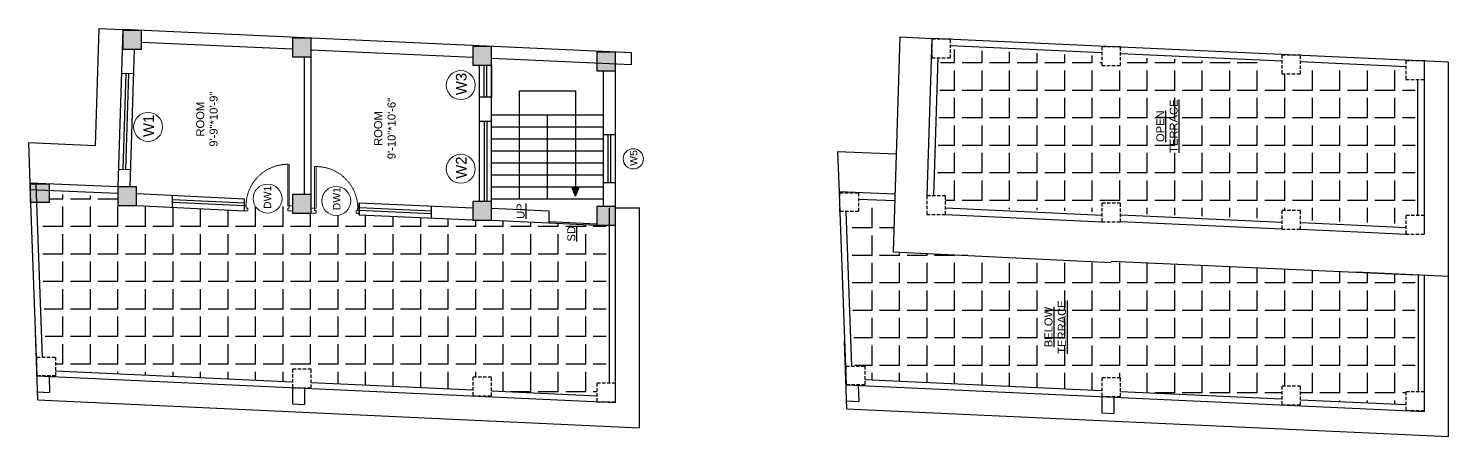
# Model space of a CAD drawing. Header units: inches. Extents: x -10117506 to -5032697, y -6529230 to -3254494.
# Drawn here: x -5058185 to -5057121, y -3264165 to -3263859 of the extents above; entities that cross this region are included whole.
import ezdxf

# ---------------------------------------------------------------- set-up
doc = ezdxf.new("R2010")
doc.units = ezdxf.units.IN
doc.header["$LTSCALE"] = 2
doc.header["$MEASUREMENT"] = 0
doc.linetypes.add('DASHED2', pattern=[0.375, 0.25, -0.125])
doc.linetypes.add('HIDDEN', pattern=[0.375, 0.25, -0.125])
doc.layers.get('0').update_dxf_attribs({"linetype": 'CONTINUOUS'})
doc.layers.add('A-Hatch', color=7, linetype='CONTINUOUS')
for name, color, linetype, lineweight in [('Annotate-Lite.w', 177, 'CONTINUOUS', 9), ('Door-Window.w', 4, 'CONTINUOUS', 15), ('TEXT', 181, 'CONTINUOUS', 25)]:
    doc.layers.add(name, color=color, linetype=linetype, lineweight=lineweight)
doc.styles.add('arial.', font='arial.ttf')
doc.styles.add('gaurav', font='arial.ttf')

# ---------------------------------------------------------------- blocks, each defined once
blk = doc.blocks.new('3-0')
at = {"ltscale": 3}
for p, q in [((11063.04771873254, 10097.67926626675), (11065.97411061868, 10099.89976160063)), ((11063.04771873254, 10097.67926626675), (11064.52804895506, 10095.72833834261)), ((11065.99124489813, 10096.83858600955), (11064.52804895506, 10095.72833834261)), ((11065.25107978682, 10097.81404997167), (11066.71427572989, 10098.92429763861)), ((11065.99124489813, 10096.83858600955), (11065.25107978682, 10097.81404997167)), ((11065.97411061863, 10099.8997616006), (11066.71427572989, 10098.92429763861)), ((11085.49991520455, 10074.12700885048), (11110.3247412691, 10092.9636556783)), ((11086.24008031584, 10073.15154488841), (11111.04573409061, 10091.97364411575)), ((11111.04573409061, 10091.97364411575), (11110.3247412691, 10092.9636556783)), ((11084.03671926142, 10073.01676118352), (11082.57352331835, 10071.90651351658)), ((11084.03671926142, 10073.01676118352), (11084.77688437277, 10072.04129722147)), ((11084.77688437277, 10072.04129722147), (11086.24008031584, 10073.15154488841)), ((11086.24008031584, 10073.15154488841), (11085.49991520455, 10074.12700885047)), ((11087.72041053836, 10071.20061696427), (11086.24008031584, 10073.15154488841)), ((11082.57352331835, 10071.90651351658), (11084.79401865222, 10068.98012163045)), ((11084.79401865222, 10068.98012163045), (11087.72041053836, 10071.20061696427))]:
    blk.add_line(p, q, dxfattribs=at)
at = {"layer": 'Door-Window.w', "color": 9, "linetype": 'HIDDEN', "lineweight": 18}
blk.add_arc((11085.49991520455, 10074.12700885048), 31.16233708904959, 37.19059523975735, 127.1464893766062, dxfattribs=at)

msp = doc.modelspace()

# ---------------------------------------------------------------- hatches: boundary and pattern name
at = {"ltscale": 0.5}
for points in [[(-5058114.763319297, -3263860.215754162), (-5058114.763319297, -3263874.215754162), (-5058100.763319297, -3263874.215754162), (-5058100.763319297, -3263860.215754162)], [(-5057987.423267799, -3263866.045746955), (-5057987.423267799, -3263880.045746955), (-5057973.423267799, -3263880.045746955), (-5057973.423267798, -3263866.045746955)], [(-5057852.423267785, -3263872.226434162), (-5057852.423267785, -3263886.226434162), (-5057838.423267785, -3263886.226434162), (-5057838.423267785, -3263872.226434162)], [(-5057759.423267795, -3263876.484240904), (-5057759.423267795, -3263890.484240904), (-5057745.423267795, -3263890.484240904), (-5057745.423267794, -3263876.484240904)], [(-5058183.790066317, -3263975.355807032), (-5058183.790066317, -3263989.355807032), (-5058169.790066317, -3263989.355807032), (-5058169.790066317, -3263975.355807032)], [(-5058118.387175831, -3263977.535614696), (-5058118.387175831, -3263991.535614696), (-5058104.387175831, -3263991.535614696), (-5058104.38717583, -3263977.535614696)], [(-5057987.423267795, -3263983.220617245), (-5057987.423267795, -3263997.220617245), (-5057973.423267795, -3263997.220617245), (-5057973.423267794, -3263983.220617245)], [(-5057852.423267795, -3263988.627145823), (-5057852.423267795, -3264002.627145823), (-5057838.423267795, -3264002.627145823), (-5057838.423267794, -3263988.627145823)], [(-5057759.423267793, -3263992.351643289), (-5057759.423267793, -3264006.351643289), (-5057745.423267793, -3264006.351643289), (-5057745.423267793, -3263992.351643289)]]:
    msp.add_hatch(color=1, dxfattribs=at).paths.add_polyline_path(points)
at = {"layer": 'A-Hatch', "ltscale": 0.5}
h = msp.add_hatch(dxfattribs=at)
h.set_pattern_fill('ANGLE', color=256, scale=75, angle=90)
h.set_pattern_definition([(90, (-8316612.472651359, 1781134.706731359), (-20.625, 1.262917011620708e-15), [15, -5.625]), (180, (-8316612.472651359, 1781134.706731359), (-2.525834023241416e-15, -20.625), [15, -5.625])])
h.paths.add_polyline_path([(-5057508.408806881, -3264124.426232139), (-5057380.961334169, -3264130.316627319), (-5057380.961334169, -3264120.821431031), (-5057373.961334169, -3264120.821431031), (-5057373.961334169, -3264034.250862798), (-5057505.743602321, -3264027.845617429)])
h.paths.add_polyline_path([(-5057373.961334169, -3264033.592372026), (-5057373.961334169, -3264120.821431031), (-5057366.961334169, -3264120.821431032), (-5057366.961334169, -3264130.963682381), (-5057245.961334169, -3264136.556086855), (-5057245.961334169, -3264127.060890568), (-5057238.961334169, -3264127.060890568), (-5057238.961334169, -3264039.624449365)])
h.paths.add_polyline_path([(-5057505.743602322, -3264027.845617429), (-5057537.230680047, -3264026.315195608), (-5057536.134110659, -3263990.620563679), (-5057563.328132691, -3263989.567121831), (-5057563.328132691, -3263996.024789922), (-5057569.86353496, -3263996.024789922), (-5057566.015945889, -3264111.966481846), (-5057558.551348159, -3264111.966481847), (-5057558.551348159, -3264122.108733194), (-5057508.408806881, -3264124.426232138)])
h.paths.add_polyline_path([(-5057152.961334169, -3264140.854381201), (-5057152.961334169, -3264131.359184916), (-5057145.961334169, -3264131.359184914), (-5057145.961334169, -3264043.779880422), (-5057238.961334169, -3264039.624449366), (-5057238.961334169, -3264127.060890568), (-5057231.961334169, -3264127.060890568), (-5057231.961334169, -3264137.203141916)])
h.paths.add_polyline_path([(-5057238.961334169, -3263995.281742629), (-5057231.961334169, -3263995.281742629), (-5057231.961334169, -3264002.403606703), (-5057152.961334169, -3264005.463908186), (-5057152.961334169, -3263999.006240094), (-5057145.961334169, -3263999.006240095), (-5057145.961334169, -3263897.13883771), (-5057152.961334169, -3263897.13883771), (-5057152.961334169, -3263889.522173437), (-5057231.961334169, -3263886.042425039), (-5057231.961334169, -3263892.881030968), (-5057238.961334169, -3263892.881030968)])
h.paths.add_polyline_path([(-5057238.961334169, -3263892.881030968), (-5057245.961334169, -3263892.881030968), (-5057245.961334169, -3263885.425760766), (-5057366.961334169, -3263880.096019548), (-5057366.961334169, -3263886.700343761), (-5057373.961334169, -3263886.700343761), (-5057373.961334169, -3263989.875214051), (-5057366.961334169, -3263989.875214051), (-5057366.961334169, -3263997.173977587), (-5057245.961334169, -3264001.861274794), (-5057245.961334169, -3263995.281742629), (-5057238.961334169, -3263995.281742629)])
h.paths.add_polyline_path([(-5057494.301385678, -3263874.48701524), (-5057494.301385678, -3263880.870350968), (-5057501.687724738, -3263880.870350968), (-5057504.538903146, -3263984.190211502), (-5057497.925242206, -3263984.190211502), (-5057497.925242206, -3263992.100698575), (-5057380.961334169, -3263996.631645679), (-5057380.961334169, -3263989.875214051), (-5057373.961334169, -3263989.875214051), (-5057373.961334169, -3263886.70034376), (-5057380.961334169, -3263886.700343761), (-5057380.961334169, -3263879.479355275)])
h.paths.add_polyline_path([(-5057426.025612959, -3264103.908898283), (-5057426.025612959, -3264061.503714108), (-5057405.616881717, -3264061.503714108), (-5057405.616881717, -3264103.908898283)], flags=24)
h.paths.add_polyline_path([(-5057342.209907409, -3263953.275504808), (-5057342.209907409, -3263910.870320634), (-5057321.801176167, -3263910.870320634), (-5057321.801176167, -3263953.275504808)], flags=24)
h = msp.add_hatch(dxfattribs=at)
h.set_pattern_fill('ANSI31', color=256, angle=90)
h.set_pattern_definition([(135, (-8316553.652630769, 1827281.897187033), (-0.08838834764831845, -0.08838834764831845), [])])
h.paths.add_polyline_path([(-5057775.423267795, -3263984.480626275), (-5057772.914032349, -3263978.560611748), (-5057777.93250324, -3263978.560611748)])
h = msp.add_hatch(dxfattribs=at)
h.set_pattern_fill('ANGLE', color=256, scale=75, angle=90)
h.set_pattern_definition([(90, (-8317218.934584984, 1781733.823263958), (-20.625, 1.262917011620708e-15), [15, -5.625]), (180, (-8317218.934584984, 1781733.823263958), (-2.525834023241416e-15, -20.625), [15, -5.625])])
edge = h.paths.add_edge_path()
edge.add_line((-5057845.423267794, -3264002.627145823), (-5057852.423267821, -3264002.627145823))
edge.add_line((-5057852.423267821, -3264002.627145823), (-5057937.423267791, -3263998.829171201))
edge.add_line((-5057937.423267791, -3263998.829171201), (-5057937.423267791, -3263997.196631583))
edge.add_line((-5057937.423267791, -3263997.196631583), (-5057939.8717348, -3263997.196631581))
edge.add_line((-5057939.871734801, -3263997.196631581), (-5057939.8717348, -3263995.360281325))
edge.add_line((-5057939.8717348, -3263995.360281325), (-5057938.647501295, -3263995.360281327))
edge.add_line((-5057938.647501295, -3263995.360281327), (-5057938.647501295, -3263993.52393107))
edge.add_line((-5057938.647501295, -3263993.52393107), (-5057938.594752226, -3263993.523931071))
edge.add_ellipse((-5057969.750567282, -3263993.547914564), major_axis=(-18.83184766781931, 24.82029212130361), ratio=0.9999999994320901, start_angle=232.8555013650305, end_angle=235.90446127637)
edge.add_line((-5057938.640130554, -3263991.866809725), (-5057944.432187023, -3263991.642437079))
edge.add_arc((-5057954.701347707, -3263988.120745946), 10.85624104256381, 270, 341.0711817275833, ccw=False)
edge.add_arc((-5057954.701347707, -3263988.120745946), 10.85624104256381, 194.4919896686418, 270, ccw=False)
edge.add_line((-5057965.212171772, -3263990.837462165), (-5057969.75056728, -3263990.66165383))
edge.add_line((-5057969.750567281, -3263990.66165383), (-5057969.750567282, -3263993.547914565))
edge.add_line((-5057969.750567282, -3263993.547914565), (-5057970.974800785, -3263993.547914564))
edge.add_line((-5057970.974800784, -3263993.547914564), (-5057970.974800786, -3263995.384264818))
edge.add_line((-5057970.974800786, -3263995.384264818), (-5057969.750567282, -3263995.38426482))
edge.add_line((-5057969.750567282, -3263995.38426482), (-5057969.750567283, -3263997.220615076))
edge.add_line((-5057969.750567283, -3263997.220615076), (-5057973.423267794, -3263997.220615073))
edge.add_line((-5057973.423267794, -3263997.220615073), (-5057980.423267793, -3263997.220616159))
edge.add_line((-5057980.423267793, -3263997.220616159), (-5057980.423267794, -3264114.166834224))
edge.add_line((-5057980.423267794, -3264114.166834224), (-5057973.423267794, -3264114.166834225))
edge.add_line((-5057973.423267794, -3264114.166834225), (-5057973.423267794, -3264124.309085574))
edge.add_line((-5057973.423267794, -3264124.309085574), (-5057852.423267794, -3264129.901490048))
edge.add_line((-5057852.423267794, -3264129.901490048), (-5057852.423267794, -3264120.406293762))
edge.add_line((-5057852.423267794, -3264120.406293762), (-5057845.423267794, -3264120.406293762))
edge.add_line((-5057845.423267794, -3264120.406293762), (-5057845.423267794, -3264002.627145823))
edge = h.paths.add_edge_path()
edge.add_line((-5057980.423267793, -3263997.220617246), (-5057987.423267793, -3263997.220617246))
edge.add_line((-5057987.423267794, -3263997.220617246), (-5057987.423267793, -3263995.494829505))
edge.add_line((-5057987.423267793, -3263995.494829505), (-5057991.095966467, -3263995.494829506))
edge.add_line((-5057991.095966468, -3263995.494829506), (-5057991.095966469, -3263993.658479251))
edge.add_line((-5057991.095966468, -3263993.658479251), (-5057989.871732963, -3263993.65847925))
edge.add_line((-5057989.871732964, -3263993.65847925), (-5057989.871732963, -3263991.822128994))
edge.add_line((-5057989.871732963, -3263991.822128994), (-5057991.095966468, -3263991.822128994))
edge.add_line((-5057991.095966468, -3263991.822128994), (-5057991.095966468, -3263989.834775896))
edge.add_line((-5057991.095966469, -3263989.834775896), (-5057995.789347893, -3263989.652963717))
edge.add_arc((-5058006.145186043, -3263986.394960376), 10.85624104256381, 270.0000000024576, 342.5361393454087, ccw=False)
edge.add_arc((-5058006.145186042, -3263986.394960376), 10.85624104256381, 193.0270320559974, 270, ccw=False)
edge.add_line((-5058016.722028964, -3263988.842073655), (-5058022.088263465, -3263988.634196497))
edge.add_ellipse((-5057991.095966468, -3263991.822128994), major_axis=(-18.83184766781931, -24.82029212130361), ratio=0.9999999994320901, start_angle=301.3156955908996, end_angle=307.1444986349694)
edge.add_line((-5058022.251781522, -3263991.798145501), (-5058022.199032453, -3263991.798145501))
edge.add_line((-5058022.199032453, -3263991.798145501), (-5058022.199032453, -3263993.634495758))
edge.add_line((-5058022.199032453, -3263993.634495758), (-5058020.974798949, -3263993.634495757))
edge.add_line((-5058020.974798949, -3263993.634495757), (-5058020.974798949, -3263995.470846012))
edge.add_line((-5058020.974798949, -3263995.470846012), (-5058023.423265958, -3263995.470846014))
edge.add_line((-5058023.423265958, -3263995.470846014), (-5058104.387175843, -3263991.535614696))
edge.add_line((-5058104.387175843, -3263991.535614696), (-5058111.38717583, -3263991.535614697))
edge.add_line((-5058111.38717583, -3263991.535614697), (-5058114.870740505, -3264117.771635334))
edge.add_line((-5058114.870740505, -3264117.771635334), (-5057987.423267794, -3264123.662030513))
edge.add_line((-5057987.423267794, -3264123.662030513), (-5057987.423267794, -3264114.166834224))
edge.add_line((-5057987.423267794, -3264114.166834224), (-5057980.423267793, -3264114.166834225))
edge.add_line((-5057980.423267793, -3264114.166834225), (-5057980.423267793, -3263997.220617246))
h.paths.add_polyline_path([(-5057752.423267793, -3264006.351643289), (-5057759.423267794, -3264006.351643289), (-5057795.423267794, -3264004.654403938), (-5057838.423267801, -3264002.627145823), (-5057845.423267794, -3264002.627145822), (-5057845.423267793, -3264120.406293762), (-5057838.423267794, -3264120.406293761), (-5057838.423267794, -3264130.54854511), (-5057759.423267794, -3264134.199784393), (-5057759.423267794, -3264124.704588109), (-5057752.423267793, -3264124.704588109)])
h.paths.add_polyline_path([(-5058172.477879515, -3264105.311885039), (-5058165.013281783, -3264105.31188504), (-5058165.013281783, -3264115.454136389), (-5058114.870740505, -3264117.771635333), (-5058111.38717583, -3263991.535614696), (-5058118.38717583, -3263991.535614696), (-5058118.387175831, -3263984.903769861), (-5058169.790066316, -3263982.912525026), (-5058169.790066317, -3263989.370193116), (-5058176.325468585, -3263989.370193116)])
h.paths.add_polyline_path([(-5057783.640411995, -3264019.641681951), (-5057783.640411995, -3264005.820399551), (-5057773.338092759, -3264005.820399551), (-5057773.338092759, -3264019.641681951)], flags=24)

# ---------------------------------------------------------------- linework, layer by layer
at = {"ltscale": 0.5}
for p, q in [((-5058132.746518072, -3263858.751471587), (-5058135.450983977, -3263946.785038977)), ((-5058132.746518072, -3263858.751471587), (-5058114.763319304, -3263859.574794007)), ((-5058114.763319304, -3263859.574794007), (-5058118.387175831, -3263977.535614696)), ((-5057733.423267793, -3263877.033635321), (-5058114.763319304, -3263859.574794007)), ((-5057987.423267794, -3263874.414214184), (-5058100.763319304, -3263869.225181544)), ((-5057532.278984037, -3263865.131627587), (-5057537.230680047, -3264026.315195608)), ((-5057532.278984037, -3263865.131627587), (-5057508.301385678, -3263866.229390813)), ((-5057508.301385678, -3263866.229390813), (-5057511.925242206, -3263984.190211502)), ((-5057120.961334165, -3263883.962929336), (-5057508.301385678, -3263866.229390813)), ((-5057380.961334169, -3263877.06462104), (-5057494.301385678, -3263871.875588401)), ((-5058106.208856059, -3263874.215754162), (-5058109.382929865, -3263977.535614696)), ((-5057978.423267794, -3263983.220617245), (-5057978.423267794, -3263880.045746955)), ((-5057852.423267794, -3263880.594901389), (-5057973.423267794, -3263875.055174338)), ((-5057973.423267794, -3263983.220617245), (-5057973.423267794, -3263880.045746955)), ((-5057733.423267794, -3263886.043062704), (-5057838.423267794, -3263881.235861544)), ((-5057745.423267794, -3263938.351643288), (-5057745.423267794, -3263876.484240904)), ((-5057733.423267794, -3263886.043062705), (-5057733.423267795, -3263877.033635321)), ((-5057503.748809529, -3263880.870350968), (-5057506.927599964, -3263984.343743314)), ((-5057245.961334169, -3263883.245308245), (-5057366.961334169, -3263877.705581194)), ((-5057152.961334169, -3263887.503114987), (-5057231.961334169, -3263883.8862684)), ((-5057138.961334169, -3263999.006240095), (-5057138.961334169, -3263883.13883771)), ((-5057120.96133417, -3264164.857382774), (-5057120.961334165, -3263883.962929336)), ((-5058115.770500142, -3263892.359722826), (-5058106.774744106, -3263892.636080086)), ((-5058114.483008655, -3263964.433243384), (-5058112.272150572, -3263892.467195094)), ((-5058112.483951758, -3263964.494656108), (-5058110.273093676, -3263892.528607818)), ((-5057847.423267794, -3263988.627145823), (-5057847.423267794, -3263886.226434162)), ((-5057843.923267793, -3263910.226434162), (-5057843.923267793, -3263886.226434162)), ((-5057841.923267793, -3263910.226434162), (-5057841.923267793, -3263886.226434162)), ((-5057838.423267794, -3263988.627145823), (-5057838.423267794, -3263886.226434162)), ((-5057838.423267793, -3263886.226434162), (-5057838.423267793, -3263910.226434162)), ((-5057754.423267793, -3263992.351643289), (-5057754.423267794, -3263890.484240904)), ((-5057817.423267793, -3263986.852708131), (-5057817.423267797, -3263905.589028035)), ((-5057817.423267797, -3263905.589028035), (-5057775.423267795, -3263905.589028035)), ((-5057775.423267795, -3263905.589028035), (-5057775.423267795, -3263978.560611748)), ((-5057143.961334169, -3263999.006240095), (-5057143.961334169, -3263897.13883771)), ((-5057838.423267793, -3263910.226434162), (-5057847.423267794, -3263910.226434163)), ((-5057796.423267794, -3263923.852708132), (-5057838.423267793, -3263923.852708132)), ((-5057796.423267792, -3263986.852708131), (-5057796.423267794, -3263923.852708131)), ((-5057754.423267794, -3263923.852708131), (-5057796.423267793, -3263923.852708131)), ((-5057838.423267794, -3263928.627145823), (-5057847.423267794, -3263928.627145823)), ((-5057843.923267794, -3263928.627145823), (-5057843.923267794, -3263988.627145823)), ((-5057841.923267794, -3263928.627145823), (-5057841.923267794, -3263988.627145823)), ((-5057796.423267793, -3263932.852708131), (-5057838.423267793, -3263932.852708131)), ((-5057754.423267794, -3263932.852708131), (-5057796.423267793, -3263932.852708131)), ((-5058135.450983977, -3263946.785038977), (-5058185.433456099, -3263944.665466038)), ((-5058185.433456099, -3263944.665466038), (-5058184.327911968, -3263974.739310429)), ((-5057796.423267793, -3263941.852708131), (-5057838.423267793, -3263941.852708131)), ((-5057754.423267794, -3263941.852708131), (-5057796.423267793, -3263941.852708131)), ((-5057754.423267793, -3263938.351643289), (-5057745.423267793, -3263938.351643289)), ((-5057750.923267793, -3263974.351643289), (-5057750.923267793, -3263938.351643289)), ((-5057748.923267793, -3263974.351643289), (-5057748.923267793, -3263938.351643289)), ((-5057745.423267793, -3263974.351643289), (-5057745.423267793, -3263938.351643289)), ((-5057796.423267793, -3263950.852708131), (-5057838.423267793, -3263950.852708131)), ((-5057754.423267794, -3263950.852708131), (-5057796.423267793, -3263950.852708131)), ((-5057534.984070934, -3263953.185408994), (-5057578.971522473, -3263951.320062844)), ((-5057578.971522473, -3263951.320062844), (-5057577.865978343, -3263981.393907235)), ((-5058117.981358225, -3263964.325771116), (-5058108.985602188, -3263964.602128376)), ((-5057796.423267793, -3263959.852708131), (-5057838.423267793, -3263959.852708131)), ((-5057796.423267793, -3263968.852708131), (-5057838.423267793, -3263968.852708131)), ((-5057754.423267794, -3263959.852708131), (-5057796.423267793, -3263959.852708131)), ((-5057754.423267794, -3263968.852708131), (-5057796.423267793, -3263968.852708131)), ((-5058118.599017063, -3263982.53112501), (-5058184.5397532, -3263979.734820743)), ((-5058118.38717583, -3263977.535614696), (-5058184.327911968, -3263974.739310429)), ((-5058184.277545879, -3263976.109406748), (-5058179.013281783, -3264119.31188504)), ((-5058179.780583384, -3263975.944093979), (-5058175.024896012, -3264105.31188504)), ((-5057796.423267793, -3263977.852708131), (-5057838.423267793, -3263977.852708131)), ((-5057754.423267794, -3263977.852708131), (-5057796.423267793, -3263977.852708131)), ((-5057775.423267795, -3263984.480626275), (-5057777.93250324, -3263978.560611748)), ((-5057777.93250324, -3263978.560611748), (-5057772.914032349, -3263978.560611748)), ((-5057775.423267795, -3263984.480626275), (-5057772.914032349, -3263978.560611748)), ((-5057754.423267793, -3263974.351643289), (-5057745.423267793, -3263974.351643289)), ((-5057745.423267793, -3263993.351643289), (-5057745.423267793, -3263974.351643289)), ((-5058103.950248799, -3263982.546226799), (-5058023.42326596, -3263986.460221384)), ((-5058023.423265958, -3263991.838236626), (-5058077.469434895, -3263989.340318966)), ((-5058077.423265961, -3263992.846189034), (-5058077.42326596, -3263983.835564404)), ((-5058023.42326596, -3263989.836101643), (-5058077.377097027, -3263987.342451674)), ((-5058023.423265961, -3263995.470846014), (-5058023.42326596, -3263986.460221384)), ((-5057937.423267792, -3263998.829171202), (-5057937.423267791, -3263989.818546572)), ((-5057852.021530136, -3263993.63611658), (-5057937.423267793, -3263989.820191495)), ((-5057937.423267793, -3263989.820191495), (-5057937.423267792, -3263998.829171202)), ((-5057796.423267793, -3263986.852708131), (-5057838.423267793, -3263986.852708131)), ((-5057754.423267794, -3263986.852708131), (-5057796.423267793, -3263986.852708131)), ((-5057535.905324532, -3263983.173304345), (-5057577.865978343, -3263981.393907235)), ((-5057577.815612254, -3263982.764003554), (-5057572.551348159, -3264125.966481846)), ((-5057536.058866797, -3263988.171286905), (-5057563.328132691, -3263987.014897561)), ((-5057138.961334167, -3264000.006240095), (-5057138.961334169, -3263981.006240095)), ((-5058104.38717583, -3263991.535614696), (-5058023.423265961, -3263995.470846014)), ((-5057883.423267789, -3263997.821218794), (-5057937.469436726, -3263995.323301134)), ((-5057852.423267794, -3264002.627145823), (-5057937.423267792, -3263998.829171202)), ((-5057883.423267791, -3263995.819083811), (-5057937.377098858, -3263993.325433842)), ((-5057883.423267793, -3264001.244065849), (-5057883.423267792, -3263992.233441218)), ((-5057838.423267794, -3263993.617149217), (-5057795.423267793, -3263995.644407333)), ((-5057795.423267793, -3263995.644407333), (-5057795.423267794, -3264004.654403938)), ((-5057759.423267794, -3264001.346089619), (-5057759.187801646, -3264001.357190797)), ((-5057749.923267795, -3264124.704588109), (-5057749.923267793, -3263993.351643289)), ((-5057745.423267795, -3264125.351643289), (-5057745.423267793, -3263993.351643289)), ((-5057745.423267793, -3263993.351643289), (-5057727.423267793, -3263993.351643289)), ((-5057727.423267795, -3264158.202785968), (-5057727.423267793, -3263993.351643289)), ((-5057572.825093135, -3263996.024789922), (-5057568.562962387, -3264111.966481846)), ((-5057497.925242206, -3263998.190211502), (-5057380.961334169, -3264003.875214051)), ((-5057497.682504966, -3263993.196107115), (-5057380.71859693, -3263998.881109664)), ((-5057245.738146581, -3264004.286726383), (-5057366.738146581, -3263998.880197805)), ((-5057138.961334167, -3264013.006240095), (-5057138.961334167, -3264000.006240095)), ((-5057838.423267794, -3264002.627145823), (-5057795.423267794, -3264004.654403938)), ((-5057795.423267794, -3264004.654403938), (-5057759.423267794, -3264006.351643289)), ((-5057795.376174564, -3264003.655513439), (-5057759.376174564, -3264005.35275279)), ((-5057245.961334169, -3264009.281742629), (-5057366.961334169, -3264003.875214051)), ((-5057231.961334169, -3264009.281742629), (-5057188.961334169, -3264011.309000744)), ((-5057231.725868022, -3264004.287290138), (-5057188.725868022, -3264006.314548253)), ((-5057188.961334169, -3264011.309000744), (-5057152.961334169, -3264013.006240095)), ((-5057188.725868022, -3264006.314548253), (-5057152.725868022, -3264008.011787603)), ((-5057537.230680047, -3264026.315195608), (-5057373.961334169, -3264034.250862799)), ((-5057145.961334169, -3264043.779880422), (-5057373.961334169, -3264033.592372027)), ((-5057190.374131053, -3264041.275715695), (-5057120.961334169, -3264044.548219314)), ((-5057143.461334169, -3264131.359184915), (-5057143.461334168, -3264043.48744472)), ((-5057138.961334169, -3264132.006240095), (-5057138.961334168, -3264043.699599639)), ((-5058178.349750347, -3264137.361767139), (-5058180.21827922, -3264086.532636877)), ((-5057571.887816722, -3264144.016363945), (-5057573.756345594, -3264093.187233683)), ((-5058165.013281783, -3264115.454136389), (-5057987.423267794, -3264123.662030512)), ((-5058179.013281783, -3264119.31188504), (-5057745.423267794, -3264139.351643172)), ((-5058169.991875055, -3264119.728838391), (-5058169.549520764, -3264131.762093124)), ((-5057987.423267792, -3264128.397925319), (-5057987.423267792, -3264140.397925319)), ((-5057978.423267792, -3264128.813889288), (-5057978.423267792, -3264140.813889288)), ((-5057973.423267794, -3264124.309085574), (-5057852.423267794, -3264129.901490048)), ((-5057572.551348159, -3264125.966481846), (-5057138.961334169, -3264146.006239978)), ((-5057563.52994143, -3264126.383435197), (-5057563.087587139, -3264138.41668993)), ((-5057558.551348159, -3264122.108733195), (-5057380.961334169, -3264130.316627319)), ((-5058178.570927492, -3264131.345139774), (-5058169.549520764, -3264131.762093123)), ((-5058178.349750347, -3264137.361767139), (-5057727.423267795, -3264158.202785968)), ((-5057838.423267794, -3264130.54854511), (-5057759.423267794, -3264134.199784394)), ((-5057572.108993867, -3264137.99973658), (-5057563.087587139, -3264138.416689929)), ((-5057380.961334167, -3264135.052522125), (-5057380.961334167, -3264147.052522125)), ((-5057371.961334167, -3264135.468486094), (-5057371.961334167, -3264147.468486094)), ((-5057366.961334169, -3264130.96368238), (-5057245.961334169, -3264136.556086854)), ((-5057231.961334169, -3264137.203141916), (-5057152.961334169, -3264140.8543812)), ((-5057987.423267792, -3264140.397925319), (-5057978.423267792, -3264140.813889288)), ((-5057571.887816722, -3264144.016363945), (-5057120.96133417, -3264164.857382774)), ((-5057380.961334167, -3264147.052522125), (-5057371.961334167, -3264147.468486094))]:
    msp.add_line(p, q, dxfattribs=at)
at = {"color": 3, "ltscale": 0.5}
for p, q in [((-5058184.327911968, -3263974.739310429), (-5058184.277545879, -3263976.109406748)), ((-5057577.865978343, -3263981.393907235), (-5057577.815612254, -3263982.764003554)), ((-5057745.423267794, -3264139.351643172), (-5057745.423267795, -3264125.351643289)), ((-5057138.961334169, -3264146.006239978), (-5057138.961334169, -3264132.006240095))]:
    msp.add_line(p, q, dxfattribs=at)
at = {"ltscale": 0.5}
for points in [[(-5058100.763319304, -3263874.215754162), (-5058100.763319304, -3263860.215754162), (-5058114.763319304, -3263860.215754162), (-5058114.763319304, -3263874.215754162)], [(-5057973.423267794, -3263880.045746955), (-5057973.423267794, -3263866.045746955), (-5057987.423267794, -3263866.045746955), (-5057987.423267794, -3263880.045746955)], [(-5057838.423267794, -3263886.226434162), (-5057838.423267794, -3263872.226434162), (-5057852.423267794, -3263872.226434162), (-5057852.423267794, -3263886.226434162)], [(-5057745.423267794, -3263890.484240904), (-5057745.423267794, -3263876.484240904), (-5057759.423267794, -3263876.484240904), (-5057759.423267794, -3263890.484240904)], [(-5058183.790066317, -3263989.370193116), (-5058183.790066317, -3263975.370193116), (-5058169.790066317, -3263975.370193116), (-5058169.790066317, -3263989.370193116)], [(-5058104.38717583, -3263991.535614696), (-5058104.38717583, -3263977.535614696), (-5058118.38717583, -3263977.535614696), (-5058118.38717583, -3263991.535614696)], [(-5057973.423267794, -3263997.220617245), (-5057973.423267794, -3263983.220617245), (-5057987.423267794, -3263983.220617245), (-5057987.423267794, -3263997.220617245)], [(-5057838.423267794, -3264002.627145823), (-5057838.423267794, -3263988.627145823), (-5057852.423267794, -3263988.627145823), (-5057852.423267794, -3264002.627145823)], [(-5057745.423267794, -3264006.351643289), (-5057745.423267794, -3263992.351643289), (-5057759.423267794, -3263992.351643289), (-5057759.423267794, -3264006.351643289)]]:
    msp.add_lwpolyline(points, close=True, dxfattribs=at)
at = {"linetype": 'DASHED2', "ltscale": 5}
for points in [[(-5057494.301385678, -3263880.870350968), (-5057494.301385678, -3263866.870350968), (-5057508.301385678, -3263866.870350968), (-5057508.301385678, -3263880.870350968)], [(-5057366.961334169, -3263886.700343761), (-5057366.961334169, -3263872.700343761), (-5057380.961334169, -3263872.700343761), (-5057380.961334169, -3263886.700343761)], [(-5057231.961334169, -3263892.881030968), (-5057231.961334169, -3263878.881030968), (-5057245.961334169, -3263878.881030968), (-5057245.961334169, -3263892.881030968)], [(-5057138.961334169, -3263897.13883771), (-5057138.961334169, -3263883.13883771), (-5057152.961334169, -3263883.13883771), (-5057152.961334169, -3263897.13883771)], [(-5057577.328132691, -3263996.024789922), (-5057577.328132691, -3263982.024789922), (-5057563.328132691, -3263982.024789922), (-5057563.328132691, -3263996.024789922)], [(-5057497.925242206, -3263998.190211502), (-5057497.925242206, -3263984.190211502), (-5057511.925242206, -3263984.190211502), (-5057511.925242206, -3263998.190211502)], [(-5057366.961334169, -3264003.875214051), (-5057366.961334169, -3263989.875214051), (-5057380.961334169, -3263989.875214051), (-5057380.961334169, -3264003.875214051)], [(-5057231.961334169, -3264009.281742629), (-5057231.961334169, -3263995.281742629), (-5057245.961334169, -3263995.281742629), (-5057245.961334169, -3264009.281742629)], [(-5057138.961334169, -3264013.006240095), (-5057138.961334169, -3263999.006240095), (-5057152.961334169, -3263999.006240095), (-5057152.961334169, -3264013.006240095)], [(-5058179.013281783, -3264119.31188504), (-5058179.013281783, -3264105.31188504), (-5058165.013281783, -3264105.31188504), (-5058165.013281783, -3264119.31188504)], [(-5057973.423267794, -3264128.166834225), (-5057973.423267794, -3264114.166834225), (-5057987.423267794, -3264114.166834225), (-5057987.423267794, -3264128.166834225)], [(-5057572.551348159, -3264125.966481846), (-5057572.551348159, -3264111.966481846), (-5057558.551348159, -3264111.966481846), (-5057558.551348159, -3264125.966481846)], [(-5057838.423267794, -3264134.406293762), (-5057838.423267794, -3264120.406293762), (-5057852.423267794, -3264120.406293762), (-5057852.423267794, -3264134.406293762)], [(-5057745.423267794, -3264138.704588109), (-5057745.423267794, -3264124.704588109), (-5057759.423267794, -3264124.704588109), (-5057759.423267794, -3264138.704588109)], [(-5057366.961334169, -3264134.821431031), (-5057366.961334169, -3264120.821431031), (-5057380.961334169, -3264120.821431031), (-5057380.961334169, -3264134.821431031)], [(-5057231.961334169, -3264141.060890568), (-5057231.961334169, -3264127.060890568), (-5057245.961334169, -3264127.060890568), (-5057245.961334169, -3264141.060890568)], [(-5057138.961334169, -3264145.359184915), (-5057138.961334169, -3264131.359184915), (-5057152.961334169, -3264131.359184915), (-5057152.961334169, -3264145.359184915)]]:
    msp.add_lwpolyline(points, close=True, dxfattribs=at)
at = {"layer": 'Annotate-Lite.w', "ltscale": 0.005}
for centre, radius in [((-5057861.377869228, -3263901.2967752), 10.85624104256381), ((-5058095.752390143, -3263932.668498948), 10.85624104256381), ((-5057861.377869228, -3263964.033011075), 10.85624104256381), ((-5057732.060532907, -3263956.570169067), 7.599368729794668), ((-5058006.145186042, -3263986.394960376), 10.85624104256381), ((-5057954.701347707, -3263988.120745946), 10.85624104256381)]:
    msp.add_circle(centre, radius, dxfattribs=at)

# ---------------------------------------------------------------- block references
at = {"layer": 'Door-Window.w', "linetype": 'ByBlock', "yscale": 0.9997910037636757, "zscale": 0.9997910039624012}
for p, xscale, rotation in [((-5056666.863523616, -3278909.227202427), 0.9997910043702504, 52.80940478975399), ((-5059293.983010133, -3278910.952987996), -0.9997910043702504, 307.190595210246)]:
    msp.add_blockref('3-0', p, dxfattribs=dict(at, xscale=xscale, rotation=rotation))

# ---------------------------------------------------------------- texts
at = {"layer": 'Annotate-Lite.w', "ltscale": 0.005, "style": 'gaurav'}
for s, insert, char_height, attachment_point, rotation in [('W3', (-5057865.028320887, -3263908.841059324), 8, 1, 89.99999999999922), ('W1', (-5058099.402841802, -3263940.212783072), 8, 1, 89.99999999999925), ('W2', (-5057865.028320888, -3263971.577295199), 8, 1, 89.99999999999922), ('W5', (-5057734.615849069, -3263961.851167954), 5.6, 1, 89.99999999999922), ('DW1', (-5058009.068032932, -3263994.120416566), 5.6, 1, 89.99999999999922), ('DW1', (-5057951.529624826, -3263995.092159779), 5.6, 7, 90.00000000000075)]:
    msp.add_mtext_dynamic_manual_height_columns(s, width=8, gutter_width=100, heights=[0], dxfattribs=dict(at, insert=insert, char_height=char_height, attachment_point=attachment_point, rotation=rotation))
at = {"layer": 'TEXT', "lineweight": -2, "char_height": 6.000000000000002, "attachment_point": 5, "rotation": 89.99999999999989, "style": 'arial.'}
for s, insert in [('ROOM\\P9\'-9"*10\'-9"', (-5058051.597258257, -3263926.826441184)), ('ROOM\\P9\'-10"*10\'-6"', (-5057918.210509924, -3263933.858369012))]:
    msp.add_mtext_dynamic_manual_height_columns(s, width=45.73142971936613, gutter_width=30, heights=[0], dxfattribs=dict(at, insert=insert))
at = {"layer": 'TEXT', "lineweight": -2, "char_height": 6.000000000000002, "width": 127.5059031131969, "attachment_point": 5, "rotation": 89.99999999999989, "style": 'arial.'}
for s, insert in [('{\\LOPEN\\PTERRACE}', (-5057332.005541787, -3263932.072912721)), ('{\\LUP}', (-5057816.535207573, -3263995.843158118)), ('{\\LSD}', (-5057778.489252377, -3264012.731040751)), ('{\\LBELOW \\PTERRACE}', (-5057415.821247337, -3264082.706306196))]:
    msp.add_mtext(s, dxfattribs=dict(at, insert=insert))

doc.saveas('drawing.dxf')
